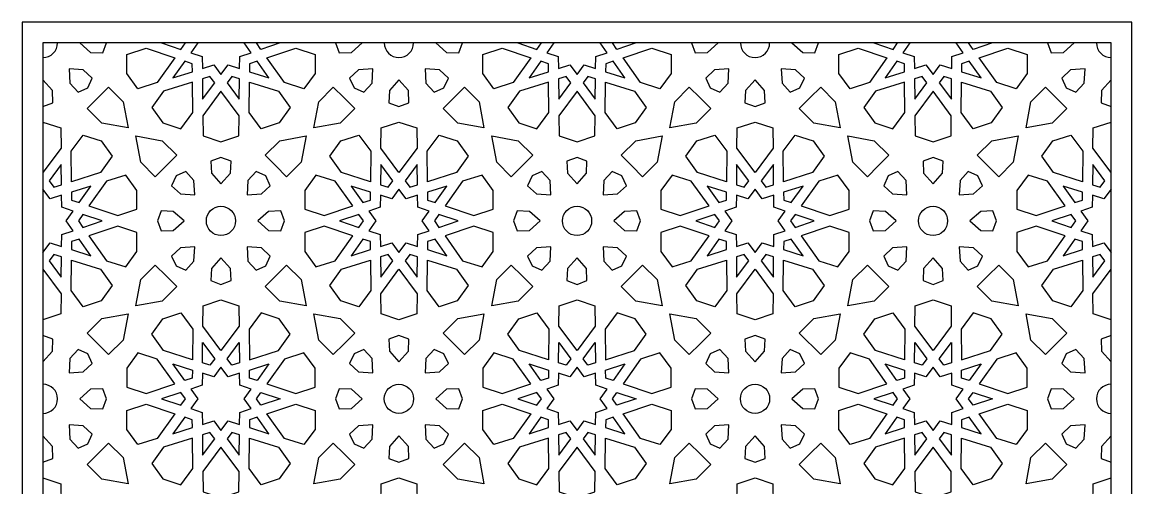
# Model space of a CAD drawing. Extents: x 122 to 256, y 179 to 312.
# Drawn here: x 122.4 to 256, y 256 to 312.1 of the extents above; entities that cross this region are included whole.
import ezdxf

# ---------------------------------------------------------------- set-up
doc = ezdxf.new("R2010")
doc.units = 0
doc.layers.add('LAYER_01', color=7, linetype='CONTINUOUS')

msp = doc.modelspace()

# ---------------------------------------------------------------- linework, layer by layer
at = {"layer": 'LAYER_01'}
for points in [[(122.44, 178.53), (256.03, 178.53), (256.03, 312.12), (122.44, 312.12)], [(124.94, 181.02), (253.54, 181.02), (253.54, 309.63), (124.94, 309.63)], [(135.04, 308.22), (137.35, 309), (140.83, 307.83), (138.7, 304.84), (136.38, 304.11), (135.04, 305.95)], [(156.36, 304.11), (154.04, 304.84), (151.91, 307.83), (155.39, 309), (157.7, 308.22), (157.7, 305.95)], [(177.91, 308.22), (180.22, 309), (183.69, 307.83), (181.57, 304.84), (179.24, 304.11), (177.91, 305.95)], [(199.23, 304.11), (196.9, 304.84), (194.78, 307.83), (198.26, 309), (200.57, 308.22), (200.57, 305.95)], [(220.78, 308.22), (223.09, 309), (226.56, 307.83), (224.44, 304.84), (222.11, 304.11), (220.78, 305.95)], [(242.1, 304.11), (239.77, 304.84), (237.65, 307.83), (241.12, 309), (243.43, 308.22), (243.43, 305.95)], [(140.59, 305.43), (142.93, 306.16), (142.92, 307.12), (142.01, 307.43)], [(149.82, 307.12), (149.81, 306.16), (152.15, 305.43), (150.73, 307.43)], [(183.46, 305.43), (185.8, 306.16), (185.79, 307.12), (184.88, 307.43)], [(192.69, 307.12), (192.68, 306.16), (195.01, 305.43), (193.59, 307.43)], [(226.33, 305.43), (228.67, 306.16), (228.66, 307.12), (227.75, 307.43)], [(235.55, 307.12), (235.54, 306.16), (237.88, 305.43), (236.46, 307.43)], [(128.08, 306.49), (128.18, 304.76), (129.17, 303.68), (130.34, 304.22), (130.88, 305.39), (129.8, 306.38)], [(164.66, 306.49), (162.94, 306.38), (161.86, 305.39), (162.4, 304.22), (163.57, 303.68), (164.56, 304.76)], [(170.94, 306.49), (171.05, 304.76), (172.04, 303.68), (173.21, 304.22), (173.75, 305.39), (172.67, 306.38)], [(207.53, 306.49), (205.8, 306.38), (204.73, 305.39), (205.27, 304.22), (206.44, 303.68), (207.42, 304.76)], [(213.81, 306.49), (213.92, 304.76), (214.91, 303.68), (216.08, 304.22), (216.61, 305.39), (215.54, 306.38)], [(250.4, 306.49), (248.67, 306.38), (247.6, 305.39), (248.13, 304.22), (249.3, 303.68), (250.29, 304.76)], [(139.44, 303.81), (138.03, 301.83), (139.37, 299.99), (141.53, 299.29), (142.98, 301.24), (142.94, 304.91)], [(144.16, 302.84), (145.62, 304.8), (145.05, 305.57), (144.14, 305.29)], [(147.69, 305.57), (147.12, 304.8), (148.58, 302.84), (148.6, 305.29)], [(154.71, 301.83), (153.37, 299.99), (151.21, 299.29), (149.76, 301.24), (149.8, 304.91), (153.29, 303.81)], [(167.8, 305.18), (166.66, 303.89), (166.6, 302.43), (167.8, 301.98), (169.01, 302.43), (168.95, 303.89)], [(182.31, 303.81), (180.9, 301.83), (182.24, 299.99), (184.4, 299.29), (185.85, 301.24), (185.81, 304.91)], [(187.03, 302.84), (188.49, 304.8), (187.92, 305.57), (187.01, 305.29)], [(190.55, 305.57), (189.98, 304.8), (191.44, 302.84), (191.47, 305.29)], [(197.57, 301.83), (196.24, 299.99), (194.08, 299.29), (192.63, 301.24), (192.66, 304.91), (196.16, 303.81)], [(210.67, 305.18), (209.52, 303.89), (209.46, 302.43), (210.67, 301.98), (211.88, 302.43), (211.82, 303.89)], [(225.18, 303.81), (223.77, 301.83), (225.1, 299.99), (227.26, 299.29), (228.72, 301.24), (228.68, 304.91)], [(229.9, 302.84), (231.36, 304.8), (230.79, 305.57), (229.87, 305.29)], [(233.42, 305.57), (232.85, 304.8), (234.31, 302.84), (234.34, 305.29)], [(240.44, 301.83), (239.11, 299.99), (236.94, 299.29), (235.49, 301.24), (235.53, 304.91), (239.03, 303.81)], [(130.26, 301.72), (131.55, 303.01), (132.84, 304.31), (134.6, 302.55), (135.18, 299.39), (132.01, 299.97)], [(148.53, 298.42), (148.56, 300.85), (146.37, 303.8), (144.18, 300.85), (144.21, 298.42), (146.37, 297.72)], [(159.9, 304.31), (161.19, 303.01), (162.48, 301.72), (160.73, 299.97), (157.56, 299.39), (158.14, 302.55)], [(173.12, 301.72), (174.42, 303.01), (175.71, 304.31), (177.46, 302.55), (178.04, 299.39), (174.88, 299.97)], [(191.4, 298.42), (191.42, 300.85), (189.24, 303.8), (187.05, 300.85), (187.08, 298.42), (189.24, 297.72)], [(202.76, 304.31), (204.06, 303.01), (205.35, 301.72), (203.6, 299.97), (200.43, 299.39), (201.01, 302.55)], [(215.99, 301.72), (217.28, 303.01), (218.58, 304.31), (220.33, 302.55), (220.91, 299.39), (217.75, 299.97)], [(234.27, 298.42), (234.29, 300.85), (232.1, 303.8), (229.92, 300.85), (229.94, 298.42), (232.1, 297.72)], [(245.63, 304.31), (246.92, 303.01), (248.22, 301.72), (246.46, 299.97), (243.3, 299.39), (243.88, 302.55)], [(167.8, 294.02), (165.62, 296.97), (165.64, 299.4), (167.8, 300.1), (169.96, 299.4), (169.99, 296.97)], [(210.67, 294.02), (208.48, 296.97), (208.51, 299.4), (210.67, 300.1), (212.83, 299.4), (212.86, 296.97)], [(129.78, 298.53), (131.94, 297.83), (133.27, 295.99), (131.86, 294.01), (128.36, 292.91), (128.32, 296.58)], [(141.05, 296.1), (139.76, 294.81), (138.46, 293.51), (136.71, 295.27), (136.13, 298.43), (139.29, 297.85)], [(154.28, 293.51), (152.98, 294.81), (151.69, 296.1), (153.44, 297.85), (156.61, 298.43), (156.03, 295.27)], [(162.96, 298.53), (164.42, 296.58), (164.38, 292.91), (160.88, 294.01), (159.47, 295.99), (160.8, 297.83)], [(172.64, 298.53), (174.8, 297.83), (176.14, 295.99), (174.73, 294.01), (171.23, 292.91), (171.19, 296.58)], [(183.92, 296.1), (182.62, 294.81), (181.33, 293.51), (179.58, 295.27), (179, 298.43), (182.16, 297.85)], [(197.14, 293.51), (195.85, 294.81), (194.56, 296.1), (196.31, 297.85), (199.48, 298.43), (198.9, 295.27)], [(205.83, 298.53), (207.28, 296.58), (207.25, 292.91), (203.75, 294.01), (202.33, 295.99), (203.67, 297.83)], [(215.51, 298.53), (217.67, 297.83), (219.01, 295.99), (217.6, 294.01), (214.1, 292.91), (214.06, 296.58)], [(226.78, 296.1), (225.49, 294.81), (224.2, 293.51), (222.44, 295.27), (221.86, 298.43), (225.03, 297.85)], [(240.01, 293.51), (238.72, 294.81), (237.43, 296.1), (239.18, 297.85), (242.35, 298.43), (241.77, 295.27)], [(248.7, 298.53), (250.15, 296.58), (250.11, 292.91), (246.61, 294.01), (245.2, 295.99), (246.54, 297.83)], [(146.37, 292.64), (147.52, 293.93), (147.58, 295.39), (146.37, 295.84), (145.16, 295.39), (145.22, 293.93)], [(189.24, 292.64), (190.38, 293.93), (190.44, 295.39), (189.24, 295.84), (188.03, 295.39), (188.09, 293.93)], [(232.1, 292.64), (233.25, 293.93), (233.31, 295.39), (232.1, 295.84), (230.9, 295.39), (230.96, 293.93)], [(126.25, 292.25), (127.17, 292.53), (127.14, 294.98), (125.68, 293.02)], [(143.23, 291.33), (143.12, 293.06), (142.13, 294.14), (140.96, 293.6), (140.43, 292.43), (141.5, 291.44)], [(149.51, 291.33), (151.24, 291.44), (152.31, 292.43), (151.77, 293.6), (150.61, 294.14), (149.62, 293.06)], [(165.6, 294.98), (165.57, 292.53), (166.49, 292.25), (167.06, 293.02)], [(169.12, 292.25), (170.04, 292.53), (170.01, 294.98), (168.55, 293.02)], [(186.1, 291.33), (185.99, 293.06), (185, 294.14), (183.83, 293.6), (183.29, 292.43), (184.37, 291.44)], [(192.38, 291.33), (194.11, 291.44), (195.18, 292.43), (194.64, 293.6), (193.47, 294.14), (192.48, 293.06)], [(208.46, 294.98), (208.44, 292.53), (209.35, 292.25), (209.93, 293.02)], [(211.99, 292.25), (212.9, 292.53), (212.88, 294.98), (211.42, 293.02)], [(228.96, 291.33), (228.86, 293.06), (227.87, 294.14), (226.7, 293.6), (226.16, 292.43), (227.24, 291.44)], [(235.25, 291.33), (236.97, 291.44), (238.05, 292.43), (237.51, 293.6), (236.34, 294.14), (235.35, 293.06)], [(251.33, 294.98), (251.31, 292.53), (252.22, 292.25), (252.79, 293.02)], [(134.93, 293.71), (132.6, 292.98), (130.48, 289.99), (133.95, 288.83), (136.26, 289.6), (136.26, 291.87)], [(160.14, 292.98), (157.81, 293.71), (156.48, 291.87), (156.48, 289.6), (158.78, 288.83), (162.26, 289.99)], [(177.8, 293.71), (175.47, 292.98), (173.35, 289.99), (176.82, 288.83), (179.13, 289.6), (179.13, 291.87)], [(203, 292.98), (200.68, 293.71), (199.34, 291.87), (199.34, 289.6), (201.65, 288.83), (205.13, 289.99)], [(220.66, 293.71), (218.34, 292.98), (216.21, 289.99), (219.69, 288.83), (222, 289.6), (222, 291.87)], [(245.87, 292.98), (243.55, 293.71), (242.21, 291.87), (242.21, 289.6), (244.52, 288.83), (248, 289.99)], [(128.38, 290.7), (129.29, 290.39), (130.71, 292.39), (128.37, 291.66)], [(162.03, 292.39), (163.45, 290.39), (164.36, 290.7), (164.37, 291.66)], [(167.8, 292.01), (166.94, 290.85), (165.56, 291.28), (165.54, 289.83), (164.17, 289.37), (165.01, 288.19), (164.17, 287.01), (165.54, 286.55), (165.56, 285.1), (166.94, 285.54), (167.8, 284.37), (168.67, 285.54), (170.05, 285.1), (170.06, 286.55), (171.44, 287.01), (170.6, 288.19), (171.44, 289.37), (170.06, 289.83), (170.05, 291.28), (168.67, 290.85)], [(171.25, 290.7), (172.16, 290.39), (173.58, 292.39), (171.24, 291.66)], [(204.89, 292.39), (206.31, 290.39), (207.22, 290.7), (207.23, 291.66)], [(210.67, 292.01), (209.81, 290.85), (208.43, 291.28), (208.41, 289.83), (207.04, 289.37), (207.88, 288.19), (207.04, 287.01), (208.41, 286.55), (208.43, 285.1), (209.81, 285.54), (210.67, 284.37), (211.53, 285.54), (212.92, 285.1), (212.93, 286.55), (214.3, 287.01), (213.46, 288.19), (214.3, 289.37), (212.93, 289.83), (212.92, 291.28), (211.53, 290.85)], [(214.12, 290.7), (215.03, 290.39), (216.45, 292.39), (214.11, 291.66)], [(247.76, 292.39), (249.18, 290.39), (250.09, 290.7), (250.1, 291.66)], [(132.08, 288.19), (129.75, 288.97), (129.2, 288.19), (129.75, 287.41)], [(141.93, 288.19), (140.63, 289.34), (139.17, 289.4), (138.73, 288.19), (139.17, 286.99), (140.63, 287.05)], [(150.81, 288.19), (152.11, 287.05), (153.57, 286.99), (154.01, 288.19), (153.57, 289.4), (152.11, 289.34)], [(160.66, 288.19), (162.99, 287.41), (163.54, 288.19), (162.99, 288.97)], [(174.94, 288.19), (172.62, 288.97), (172.07, 288.19), (172.62, 287.41)], [(184.8, 288.19), (183.5, 289.34), (182.04, 289.4), (181.59, 288.19), (182.04, 286.99), (183.5, 287.05)], [(193.68, 288.19), (194.97, 287.05), (196.43, 286.99), (196.88, 288.19), (196.43, 289.4), (194.97, 289.34)], [(203.53, 288.19), (205.85, 287.41), (206.41, 288.19), (205.85, 288.97)], [(217.81, 288.19), (215.49, 288.97), (214.93, 288.19), (215.49, 287.41)], [(227.66, 288.19), (226.37, 289.34), (224.91, 289.4), (224.46, 288.19), (224.91, 286.99), (226.37, 287.05)], [(236.55, 288.19), (237.84, 287.05), (239.3, 286.99), (239.75, 288.19), (239.3, 289.4), (237.84, 289.34)], [(246.4, 288.19), (248.72, 287.41), (249.28, 288.19), (248.72, 288.97)], [(132.6, 283.4), (134.93, 282.67), (136.26, 284.51), (136.26, 286.78), (133.95, 287.56), (130.48, 286.39)], [(157.81, 282.67), (160.14, 283.4), (162.26, 286.39), (158.78, 287.56), (156.48, 286.78), (156.48, 284.51)], [(175.47, 283.4), (177.8, 282.67), (179.13, 284.51), (179.13, 286.78), (176.82, 287.56), (173.35, 286.39)], [(200.68, 282.67), (203, 283.4), (205.13, 286.39), (201.65, 287.56), (199.34, 286.78), (199.34, 284.51)], [(218.34, 283.4), (220.66, 282.67), (222, 284.51), (222, 286.78), (219.69, 287.56), (216.21, 286.39)], [(243.55, 282.67), (245.87, 283.4), (248, 286.39), (244.52, 287.56), (242.21, 286.78), (242.21, 284.51)], [(130.71, 284), (129.29, 285.99), (128.38, 285.69), (128.37, 284.73)], [(164.36, 285.69), (163.45, 285.99), (162.03, 284), (164.37, 284.73)], [(173.58, 284), (172.16, 285.99), (171.25, 285.69), (171.24, 284.73)], [(207.22, 285.69), (206.31, 285.99), (204.89, 284), (207.23, 284.73)], [(216.45, 284), (215.03, 285.99), (214.12, 285.69), (214.11, 284.73)], [(250.09, 285.69), (249.18, 285.99), (247.76, 284), (250.1, 284.73)], [(143.23, 285.05), (141.5, 284.95), (140.43, 283.96), (140.96, 282.79), (142.13, 282.25), (143.12, 283.33)], [(149.51, 285.05), (149.62, 283.33), (150.61, 282.25), (151.77, 282.79), (152.31, 283.96), (151.24, 284.95)], [(186.1, 285.05), (184.37, 284.95), (183.29, 283.96), (183.83, 282.79), (185, 282.25), (185.99, 283.33)], [(192.38, 285.05), (192.48, 283.33), (193.47, 282.25), (194.64, 282.79), (195.18, 283.96), (194.11, 284.95)], [(228.96, 285.05), (227.24, 284.95), (226.16, 283.96), (226.7, 282.79), (227.87, 282.25), (228.86, 283.33)], [(235.25, 285.05), (235.35, 283.33), (236.34, 282.25), (237.51, 282.79), (238.05, 283.96), (236.97, 284.95)], [(127.14, 281.4), (127.17, 283.85), (126.25, 284.14), (125.68, 283.37)], [(129.78, 277.85), (128.32, 279.81), (128.36, 283.48), (131.86, 282.38), (133.27, 280.4), (131.94, 278.56)], [(146.37, 283.75), (145.22, 282.46), (145.16, 281), (146.37, 280.55), (147.58, 281), (147.52, 282.46)], [(162.96, 277.85), (160.8, 278.56), (159.47, 280.4), (160.88, 282.38), (164.38, 283.48), (164.42, 279.81)], [(166.49, 284.14), (165.57, 283.85), (165.6, 281.4), (167.06, 283.37)], [(170.01, 281.4), (170.04, 283.85), (169.12, 284.14), (168.55, 283.37)], [(172.64, 277.85), (171.19, 279.81), (171.23, 283.48), (174.73, 282.38), (176.14, 280.4), (174.8, 278.56)], [(189.24, 283.75), (188.09, 282.46), (188.03, 281), (189.24, 280.55), (190.44, 281), (190.38, 282.46)], [(205.83, 277.85), (203.67, 278.56), (202.33, 280.4), (203.75, 282.38), (207.25, 283.48), (207.28, 279.81)], [(209.35, 284.14), (208.44, 283.85), (208.46, 281.4), (209.93, 283.37)], [(212.88, 281.4), (212.9, 283.85), (211.99, 284.14), (211.42, 283.37)], [(215.51, 277.85), (214.06, 279.81), (214.1, 283.48), (217.6, 282.38), (219.01, 280.4), (217.67, 278.56)], [(232.1, 283.75), (230.96, 282.46), (230.9, 281), (232.1, 280.55), (233.31, 281), (233.25, 282.46)], [(248.7, 277.85), (246.54, 278.56), (245.2, 280.4), (246.61, 282.38), (250.11, 283.48), (250.15, 279.81)], [(252.22, 284.14), (251.31, 283.85), (251.33, 281.4), (252.79, 283.37)], [(138.46, 282.87), (139.76, 281.58), (141.05, 280.29), (139.29, 278.53), (136.13, 277.95), (136.71, 281.12)], [(151.69, 280.29), (152.98, 281.58), (154.28, 282.87), (156.03, 281.12), (156.61, 277.95), (153.44, 278.53)], [(167.8, 276.28), (165.64, 276.98), (165.62, 279.42), (167.8, 282.37), (169.99, 279.42), (169.96, 276.98)], [(181.33, 282.87), (182.62, 281.58), (183.92, 280.29), (182.16, 278.53), (179, 277.95), (179.58, 281.12)], [(194.56, 280.29), (195.85, 281.58), (197.14, 282.87), (198.9, 281.12), (199.48, 277.95), (196.31, 278.53)], [(210.67, 276.28), (208.51, 276.98), (208.48, 279.42), (210.67, 282.37), (212.86, 279.42), (212.83, 276.98)], [(224.2, 282.87), (225.49, 281.58), (226.78, 280.29), (225.03, 278.53), (221.86, 277.95), (222.44, 281.12)], [(237.43, 280.29), (238.72, 281.58), (240.01, 282.87), (241.77, 281.12), (242.35, 277.95), (239.18, 278.53)], [(148.53, 277.97), (148.56, 275.53), (146.37, 272.59), (144.18, 275.53), (144.21, 277.97), (146.37, 278.67)], [(191.4, 277.97), (191.42, 275.53), (189.24, 272.59), (187.05, 275.53), (187.08, 277.97), (189.24, 278.67)], [(234.27, 277.97), (234.29, 275.53), (232.1, 272.59), (229.92, 275.53), (229.94, 277.97), (232.1, 278.67)], [(132.84, 272.08), (130.26, 274.67), (132.01, 276.42), (135.18, 277), (134.6, 273.83)], [(139.44, 272.57), (138.03, 274.56), (139.37, 276.4), (141.53, 277.1), (142.98, 275.14), (142.94, 271.47)], [(154.71, 274.56), (153.37, 276.4), (151.21, 277.1), (149.76, 275.14), (149.8, 271.47), (153.29, 272.57)], [(162.48, 274.67), (161.19, 273.37), (159.9, 272.08), (158.14, 273.83), (157.56, 277), (160.73, 276.42)], [(175.71, 272.08), (173.12, 274.67), (174.88, 276.42), (178.04, 277), (177.46, 273.83)], [(182.31, 272.57), (180.9, 274.56), (182.24, 276.4), (184.4, 277.1), (185.85, 275.14), (185.81, 271.47)], [(197.57, 274.56), (196.24, 276.4), (194.08, 277.1), (192.63, 275.14), (192.66, 271.47), (196.16, 272.57)], [(205.35, 274.67), (204.06, 273.37), (202.76, 272.08), (201.01, 273.83), (200.43, 277), (203.6, 276.42)], [(218.58, 272.08), (215.99, 274.67), (217.75, 276.42), (220.91, 277), (220.33, 273.83)], [(225.18, 272.57), (223.77, 274.56), (225.1, 276.4), (227.26, 277.1), (228.72, 275.14), (228.68, 271.47)], [(240.44, 274.56), (239.11, 276.4), (236.94, 277.1), (235.49, 275.14), (235.53, 271.47), (239.03, 272.57)], [(248.22, 274.67), (246.92, 273.37), (245.63, 272.08), (243.88, 273.83), (243.3, 277), (246.46, 276.42)], [(167.8, 274.4), (166.6, 273.96), (166.66, 272.5), (167.8, 271.2), (168.95, 272.5), (169.01, 273.96)], [(210.67, 274.4), (209.46, 273.96), (209.52, 272.5), (210.67, 271.2), (211.82, 272.5), (211.88, 273.96)], [(128.08, 269.9), (129.8, 270.01), (130.88, 271), (130.34, 272.16), (129.17, 272.7), (128.18, 271.63)], [(144.16, 273.55), (145.62, 271.58), (145.05, 270.81), (144.14, 271.1)], [(147.69, 270.81), (147.12, 271.58), (148.58, 273.55), (148.6, 271.1)], [(164.66, 269.9), (164.56, 271.63), (163.57, 272.7), (162.4, 272.16), (161.86, 271), (162.94, 270.01)], [(170.94, 269.9), (172.67, 270.01), (173.75, 271), (173.21, 272.16), (172.04, 272.7), (171.05, 271.63)], [(187.03, 273.55), (188.49, 271.58), (187.92, 270.81), (187.01, 271.1)], [(190.55, 270.81), (189.98, 271.58), (191.44, 273.55), (191.47, 271.1)], [(207.53, 269.9), (207.42, 271.63), (206.44, 272.7), (205.27, 272.16), (204.73, 271), (205.8, 270.01)], [(213.81, 269.9), (215.54, 270.01), (216.61, 271), (216.08, 272.16), (214.91, 272.7), (213.92, 271.63)], [(229.9, 273.55), (231.36, 271.58), (230.79, 270.81), (229.87, 271.1)], [(233.42, 270.81), (232.85, 271.58), (234.31, 273.55), (234.34, 271.1)], [(250.4, 269.9), (250.29, 271.63), (249.3, 272.7), (248.13, 272.16), (247.6, 271), (248.67, 270.01)], [(135.04, 268.17), (137.35, 267.39), (140.83, 268.56), (138.7, 271.55), (136.38, 272.28), (135.04, 270.44)], [(156.36, 272.28), (154.04, 271.55), (151.91, 268.56), (155.39, 267.39), (157.7, 268.17), (157.7, 270.44)], [(177.91, 268.17), (180.22, 267.39), (183.69, 268.56), (181.57, 271.55), (179.24, 272.28), (177.91, 270.44)], [(199.23, 272.28), (196.9, 271.55), (194.78, 268.56), (198.26, 267.39), (200.57, 268.17), (200.57, 270.44)], [(220.78, 268.17), (223.09, 267.39), (226.56, 268.56), (224.44, 271.55), (222.11, 272.28), (220.78, 270.44)], [(242.1, 272.28), (239.77, 271.55), (237.65, 268.56), (241.12, 267.39), (243.43, 268.17), (243.43, 270.44)], [(140.59, 270.96), (142.93, 270.22), (142.92, 269.26), (142.01, 268.96)], [(143.58, 266.76), (142.74, 265.58), (144.11, 265.12), (144.13, 263.67), (145.51, 264.1), (146.37, 262.94), (147.23, 264.1), (148.61, 263.67), (148.63, 265.12), (150, 265.58), (149.16, 266.76), (150, 267.94), (148.63, 268.4), (148.61, 269.85), (147.23, 269.42), (146.37, 270.58), (145.51, 269.42), (144.13, 269.85), (144.11, 268.4), (142.74, 267.94)], [(149.82, 269.26), (149.81, 270.22), (152.15, 270.96), (150.73, 268.96)], [(183.46, 270.96), (185.8, 270.22), (185.79, 269.26), (184.88, 268.96)], [(186.44, 266.76), (185.61, 265.58), (186.98, 265.12), (186.99, 263.67), (188.37, 264.1), (189.24, 262.94), (190.1, 264.1), (191.48, 263.67), (191.5, 265.12), (192.87, 265.58), (192.03, 266.76), (192.87, 267.94), (191.5, 268.4), (191.48, 269.85), (190.1, 269.42), (189.24, 270.58), (188.37, 269.42), (186.99, 269.85), (186.98, 268.4), (185.61, 267.94)], [(192.69, 269.26), (192.68, 270.22), (195.01, 270.96), (193.59, 268.96)], [(226.33, 270.96), (228.67, 270.22), (228.66, 269.26), (227.75, 268.96)], [(229.31, 266.76), (228.47, 265.58), (229.85, 265.12), (229.86, 263.67), (231.24, 264.1), (232.1, 262.94), (232.97, 264.1), (234.35, 263.67), (234.36, 265.12), (235.74, 265.58), (234.9, 266.76), (235.74, 267.94), (234.36, 268.4), (234.35, 269.85), (232.97, 269.42), (232.1, 270.58), (231.24, 269.42), (229.86, 269.85), (229.85, 268.4), (228.47, 267.94)], [(235.55, 269.26), (235.54, 270.22), (237.88, 270.96), (236.46, 268.96)], [(129.38, 266.76), (130.67, 265.61), (132.13, 265.55), (132.58, 266.76), (132.13, 267.97), (130.67, 267.91)], [(139.23, 266.76), (141.55, 265.98), (142.11, 266.76), (141.55, 267.54)], [(153.51, 266.76), (151.19, 265.98), (150.63, 266.76), (151.19, 267.54)], [(160.16, 266.76), (160.61, 265.55), (162.07, 265.61), (163.36, 266.76), (162.07, 267.91), (160.61, 267.97)], [(172.25, 266.76), (173.54, 265.61), (175, 265.55), (175.45, 266.76), (175, 267.97), (173.54, 267.91)], [(182.1, 266.76), (184.42, 265.98), (184.98, 266.76), (184.42, 267.54)], [(196.38, 266.76), (194.05, 265.98), (193.5, 266.76), (194.05, 267.54)], [(203.03, 266.76), (203.47, 265.55), (204.93, 265.61), (206.23, 266.76), (204.93, 267.91), (203.47, 267.97)], [(215.11, 266.76), (216.41, 265.61), (217.87, 265.55), (218.31, 266.76), (217.87, 267.97), (216.41, 267.91)], [(224.96, 266.76), (227.29, 265.98), (227.84, 266.76), (227.29, 267.54)], [(239.25, 266.76), (236.92, 265.98), (236.37, 266.76), (236.92, 267.54)], [(245.89, 266.76), (246.34, 265.55), (247.8, 265.61), (249.1, 266.76), (247.8, 267.91), (246.34, 267.97)], [(135.04, 265.35), (137.35, 266.13), (140.83, 264.96), (138.7, 261.97), (136.38, 261.24), (135.04, 263.08)], [(156.36, 261.24), (154.04, 261.97), (151.91, 264.96), (155.39, 266.13), (157.7, 265.35), (157.7, 263.08)], [(177.91, 265.35), (180.22, 266.13), (183.69, 264.96), (181.57, 261.97), (179.24, 261.24), (177.91, 263.08)], [(199.23, 261.24), (196.9, 261.97), (194.78, 264.96), (198.26, 266.13), (200.57, 265.35), (200.57, 263.08)], [(220.78, 265.35), (223.09, 266.13), (226.56, 264.96), (224.44, 261.97), (222.11, 261.24), (220.78, 263.08)], [(242.1, 261.24), (239.77, 261.97), (237.65, 264.96), (241.12, 266.13), (243.43, 265.35), (243.43, 263.08)], [(140.59, 262.56), (142.93, 263.3), (142.92, 264.25), (142.01, 264.56)], [(149.82, 264.25), (149.81, 263.3), (152.15, 262.56), (150.73, 264.56)], [(183.46, 262.56), (185.8, 263.3), (185.79, 264.25), (184.88, 264.56)], [(192.69, 264.25), (192.68, 263.3), (195.01, 262.56), (193.59, 264.56)], [(226.33, 262.56), (228.67, 263.3), (228.66, 264.25), (227.75, 264.56)], [(235.55, 264.25), (235.54, 263.3), (237.88, 262.56), (236.46, 264.56)], [(128.08, 263.62), (128.18, 261.89), (129.17, 260.82), (130.34, 261.35), (130.88, 262.52), (129.8, 263.51)], [(164.66, 263.62), (162.94, 263.51), (161.86, 262.52), (162.4, 261.35), (163.57, 260.82), (164.56, 261.89)], [(170.94, 263.62), (171.05, 261.89), (172.04, 260.82), (173.21, 261.35), (173.75, 262.52), (172.67, 263.51)], [(207.53, 263.62), (205.8, 263.51), (204.73, 262.52), (205.27, 261.35), (206.44, 260.82), (207.42, 261.89)], [(213.81, 263.62), (213.92, 261.89), (214.91, 260.82), (216.08, 261.35), (216.61, 262.52), (215.54, 263.51)], [(250.4, 263.62), (248.67, 263.51), (247.6, 262.52), (248.13, 261.35), (249.3, 260.82), (250.29, 261.89)], [(139.44, 260.95), (138.03, 258.96), (139.37, 257.12), (141.53, 256.42), (142.98, 258.38), (142.94, 262.04)], [(144.16, 259.97), (145.62, 261.94), (145.05, 262.71), (144.14, 262.42)], [(147.69, 262.71), (147.12, 261.94), (148.58, 259.97), (148.6, 262.42)], [(154.71, 258.96), (153.37, 257.12), (151.21, 256.42), (149.76, 258.38), (149.8, 262.04), (153.29, 260.95)], [(167.8, 262.32), (166.66, 261.02), (166.6, 259.56), (167.8, 259.12), (169.01, 259.56), (168.95, 261.02)], [(182.31, 260.95), (180.9, 258.96), (182.24, 257.12), (184.4, 256.42), (185.85, 258.38), (185.81, 262.04)], [(187.03, 259.97), (188.49, 261.94), (187.92, 262.71), (187.01, 262.42)], [(190.55, 262.71), (189.98, 261.94), (191.44, 259.97), (191.47, 262.42)], [(197.57, 258.96), (196.24, 257.12), (194.08, 256.42), (192.63, 258.38), (192.66, 262.04), (196.16, 260.95)], [(210.67, 262.32), (209.52, 261.02), (209.46, 259.56), (210.67, 259.12), (211.88, 259.56), (211.82, 261.02)], [(225.18, 260.95), (223.77, 258.96), (225.1, 257.12), (227.26, 256.42), (228.72, 258.38), (228.68, 262.04)], [(229.9, 259.97), (231.36, 261.94), (230.79, 262.71), (229.87, 262.42)], [(233.42, 262.71), (232.85, 261.94), (234.31, 259.97), (234.34, 262.42)], [(240.44, 258.96), (239.11, 257.12), (236.94, 256.42), (235.49, 258.38), (235.53, 262.04), (239.03, 260.95)], [(130.26, 258.85), (131.55, 260.15), (132.84, 261.44), (134.6, 259.68), (135.18, 256.52), (132.01, 257.1)], [(148.53, 255.55), (148.56, 257.99), (146.37, 260.93), (144.18, 257.99), (144.21, 255.55), (146.37, 254.85)], [(159.9, 261.44), (161.19, 260.15), (162.48, 258.85), (160.73, 257.1), (157.56, 256.52), (158.14, 259.68)], [(173.12, 258.85), (174.42, 260.15), (175.71, 261.44), (177.46, 259.68), (178.04, 256.52), (174.88, 257.1)], [(191.4, 255.55), (191.42, 257.99), (189.24, 260.93), (187.05, 257.99), (187.08, 255.55), (189.24, 254.85)], [(202.76, 261.44), (204.06, 260.15), (205.35, 258.85), (203.6, 257.1), (200.43, 256.52), (201.01, 259.68)], [(215.99, 258.85), (217.28, 260.15), (218.58, 261.44), (220.33, 259.68), (220.91, 256.52), (217.75, 257.1)], [(234.27, 255.55), (234.29, 257.99), (232.1, 260.93), (229.92, 257.99), (229.94, 255.55), (232.1, 254.85)], [(245.63, 261.44), (246.92, 260.15), (248.22, 258.85), (246.46, 257.1), (243.3, 256.52), (243.88, 259.68)], [(167.8, 251.15), (165.62, 254.1), (165.64, 256.54), (167.8, 257.24), (169.96, 256.54), (169.99, 254.1)], [(210.67, 251.15), (208.48, 254.1), (208.51, 256.54), (210.67, 257.24), (212.83, 256.54), (212.86, 254.1)]]:
    msp.add_lwpolyline(points, close=True, dxfattribs=at)
for points in [[(129.38, 309.63), (130.67, 308.48), (132.13, 308.42), (132.58, 309.63)], [(139.23, 309.63), (141.55, 308.85), (142.11, 309.63)], [(143.58, 309.63), (142.74, 308.45), (144.11, 307.99), (144.13, 306.54), (145.51, 306.97), (146.37, 305.81), (147.23, 306.97), (148.61, 306.54), (148.63, 307.99), (150, 308.45), (149.16, 309.63)], [(153.51, 309.63), (151.19, 308.85), (150.63, 309.63)], [(160.16, 309.63), (160.61, 308.42), (162.07, 308.48), (163.36, 309.63)], [(172.25, 309.63), (173.54, 308.48), (175, 308.42), (175.45, 309.63)], [(182.1, 309.63), (184.42, 308.85), (184.98, 309.63)], [(186.44, 309.63), (185.61, 308.45), (186.98, 307.99), (186.99, 306.54), (188.37, 306.97), (189.24, 305.81), (190.1, 306.97), (191.48, 306.54), (191.5, 307.99), (192.87, 308.45), (192.03, 309.63)], [(196.38, 309.63), (194.05, 308.85), (193.5, 309.63)], [(203.03, 309.63), (203.47, 308.42), (204.93, 308.48), (206.23, 309.63)], [(215.11, 309.63), (216.41, 308.48), (217.87, 308.42), (218.31, 309.63)], [(224.96, 309.63), (227.29, 308.85), (227.84, 309.63)], [(229.31, 309.63), (228.47, 308.45), (229.85, 307.99), (229.86, 306.54), (231.24, 306.97), (232.1, 305.81), (232.97, 306.97), (234.35, 306.54), (234.36, 307.99), (235.74, 308.45), (234.9, 309.63)], [(239.25, 309.63), (236.92, 308.85), (236.37, 309.63)], [(245.89, 309.63), (246.34, 308.42), (247.8, 308.48), (249.1, 309.63)], [(124.94, 301.98), (126.14, 302.43), (126.08, 303.89), (124.94, 305.18)], [(253.54, 305.18), (252.39, 303.89), (252.33, 302.43), (253.54, 301.98)], [(124.94, 300.1), (127.1, 299.4), (127.12, 296.97), (124.94, 294.02)], [(253.54, 294.02), (251.35, 296.97), (251.38, 299.4), (253.54, 300.1)], [(124.94, 284.37), (125.8, 285.54), (127.18, 285.1), (127.2, 286.55), (128.57, 287.01), (127.73, 288.19), (128.57, 289.37), (127.2, 289.83), (127.18, 291.28), (125.8, 290.85), (124.94, 292.01)], [(253.54, 292.01), (252.68, 290.85), (251.29, 291.28), (251.28, 289.83), (249.91, 289.37), (250.75, 288.19), (249.91, 287.01), (251.28, 286.55), (251.29, 285.1), (252.68, 285.54), (253.54, 284.37)], [(124.94, 282.37), (127.12, 279.42), (127.1, 276.98), (124.94, 276.28)], [(253.54, 276.28), (251.38, 276.98), (251.35, 279.42), (253.54, 282.37)], [(124.94, 271.2), (126.08, 272.5), (126.14, 273.96), (124.94, 274.4)], [(253.54, 274.4), (252.33, 273.96), (252.39, 272.5), (253.54, 271.2)], [(124.94, 259.12), (126.14, 259.56), (126.08, 261.02), (124.94, 262.32)], [(253.54, 262.32), (252.39, 261.02), (252.33, 259.56), (253.54, 259.12)], [(124.94, 257.24), (127.1, 256.54), (127.12, 254.1), (124.94, 251.15)], [(253.54, 251.15), (251.35, 254.1), (251.38, 256.54), (253.54, 257.24)]]:
    msp.add_lwpolyline(points, dxfattribs=at)
for centre in [(146.37, 288.19), (189.24, 288.19), (232.1, 288.19), (167.8, 266.76), (210.67, 266.76)]:
    msp.add_circle(centre, 1.76, dxfattribs=at)
for centre, start, end in [((124.94, 309.63), 270, 360), ((167.8, 309.63), 180, 0), ((210.67, 309.63), 180, 0), ((253.54, 309.63), 180, 270), ((124.94, 266.76), 270, 90), ((253.54, 266.76), 90, 270)]:
    msp.add_arc(centre, 1.76, start, end, dxfattribs=at)

doc.saveas('drawing.dxf')
